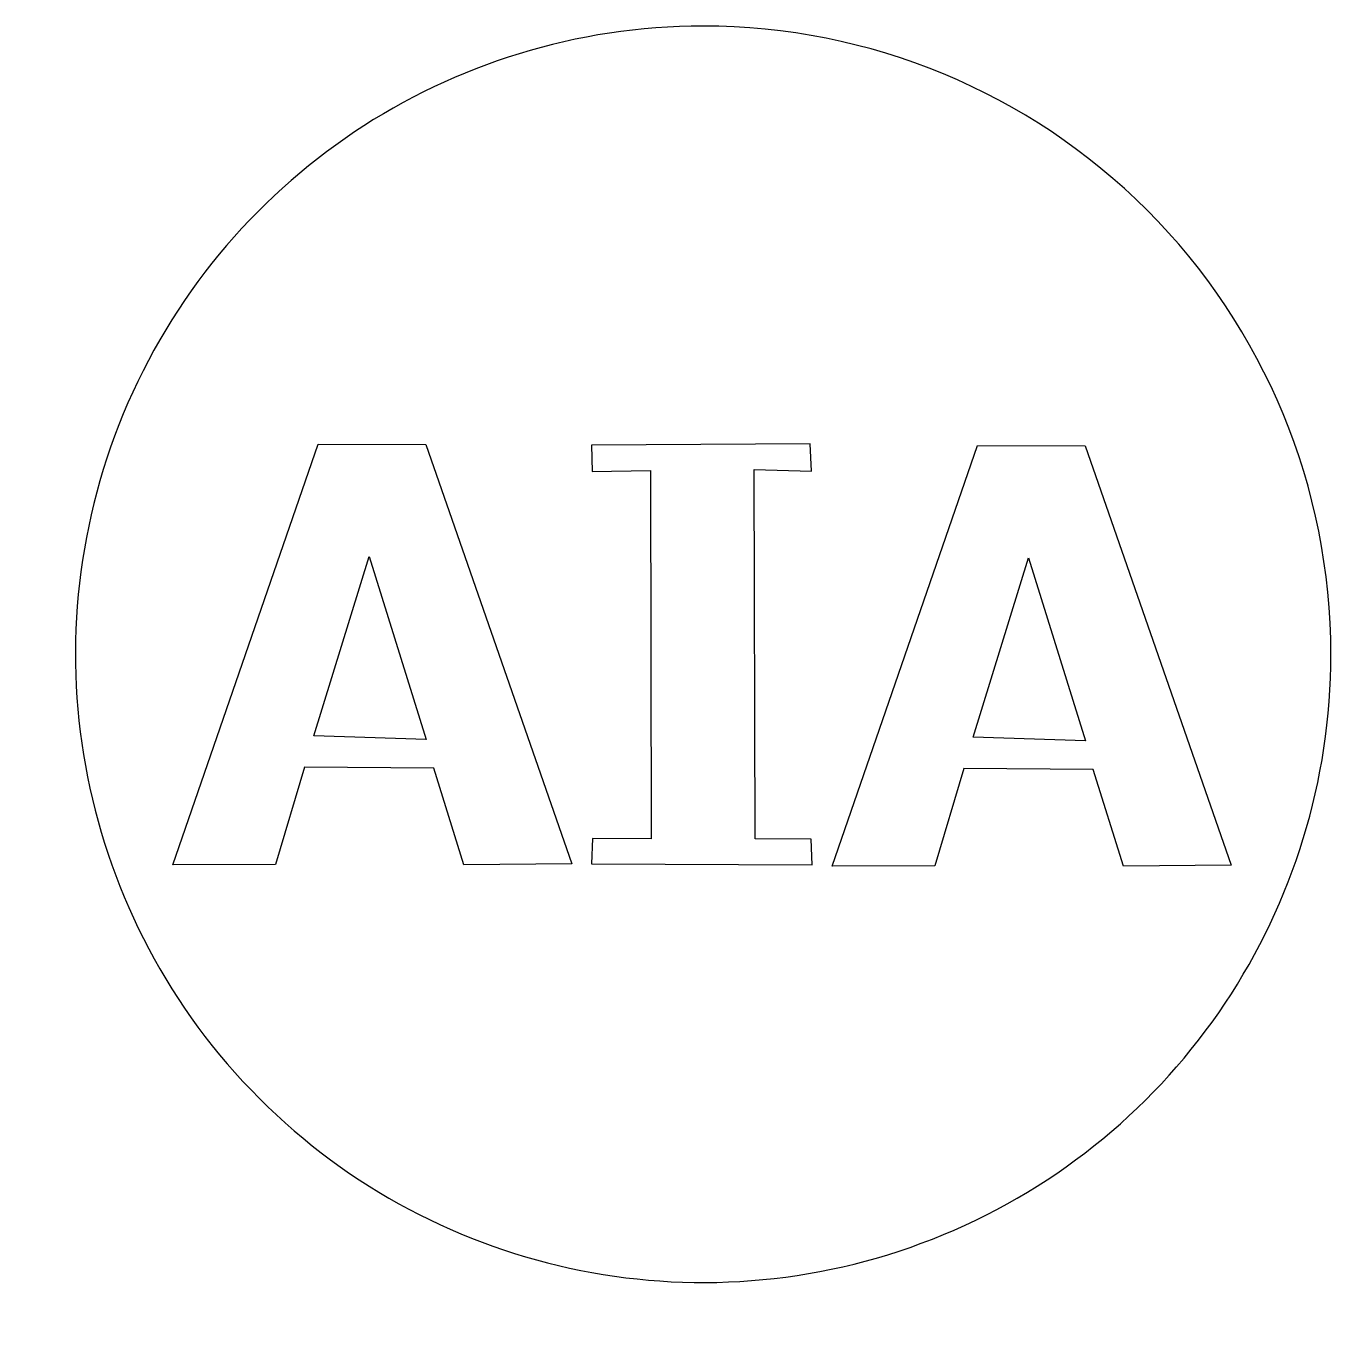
# Model space of a CAD drawing. Extents: x -4 to 106, y -4 to 106.
import ezdxf

# ---------------------------------------------------------------- set-up
doc = ezdxf.new("R2010")
doc.units = 0
doc.layers.add('Image', color=7, linetype='CONTINUOUS')

msp = doc.modelspace()

# ---------------------------------------------------------------- linework, layer by layer
at = {"layer": 'Image', "color": 7}
for points in [[(53.104026, 106.3625)], [(20.52681, 70.975791), (29.644239, 70.950603), (41.985512, 35.463149), (32.868082, 35.38759), (30.324269, 43.573129), (19.368242, 43.648688), (16.925174, 35.412778), (8.23591, 35.38759)], [(43.647807, 70.900232), (43.698179, 68.658653), (48.634687, 68.759398), (48.710247, 37.578795), (43.748553, 37.603983), (43.647807, 35.463149), (62.310833, 35.38759), (62.235273, 37.553609), (57.500255, 37.578797), (57.424696, 68.83496), (62.260459, 68.683841), (62.159716, 71.00098)], [(76.308212, 70.860163), (85.425642, 70.834975), (97.766915, 35.347518), (88.649485, 35.271959), (86.105672, 43.457498), (75.149644, 43.533057), (72.706577, 35.297147), (64.017313, 35.271959)], [(24.833663, 61.480565), (29.669425, 45.99101), (20.174202, 46.293246)], [(80.615065, 61.364937), (85.450828, 45.875382), (75.955604, 46.177618)]]:
    msp.add_lwpolyline(points, close=True, dxfattribs=at)
for points in [[(53.104026, 106.3625), (31.625452, 106.3625), (12.261798, 93.409663), (4.042303, 73.543876)], [(90.654243, 90.791312), (80.695306, 100.761376), (67.188089, 106.3625), (53.104026, 106.3625)], [(106.208052, 53.199138), (106.208052, 67.298939), (100.61318, 80.821248), (90.654243, 90.791312)], [(4.042303, 73.543876), (-4.177191, 53.678089), (0.366164, 30.81158), (15.553809, 15.606965)], [(73.426057, 4.082597), (93.269672, 12.311275), (106.208052, 31.696566), (106.208052, 53.199138)], [(15.553809, 15.606965), (30.741454, 0.40235), (53.582443, -4.146081), (73.426057, 4.082597)]]:
    msp.add_open_spline(points, degree=3, dxfattribs=at)

doc.saveas('drawing.dxf')
